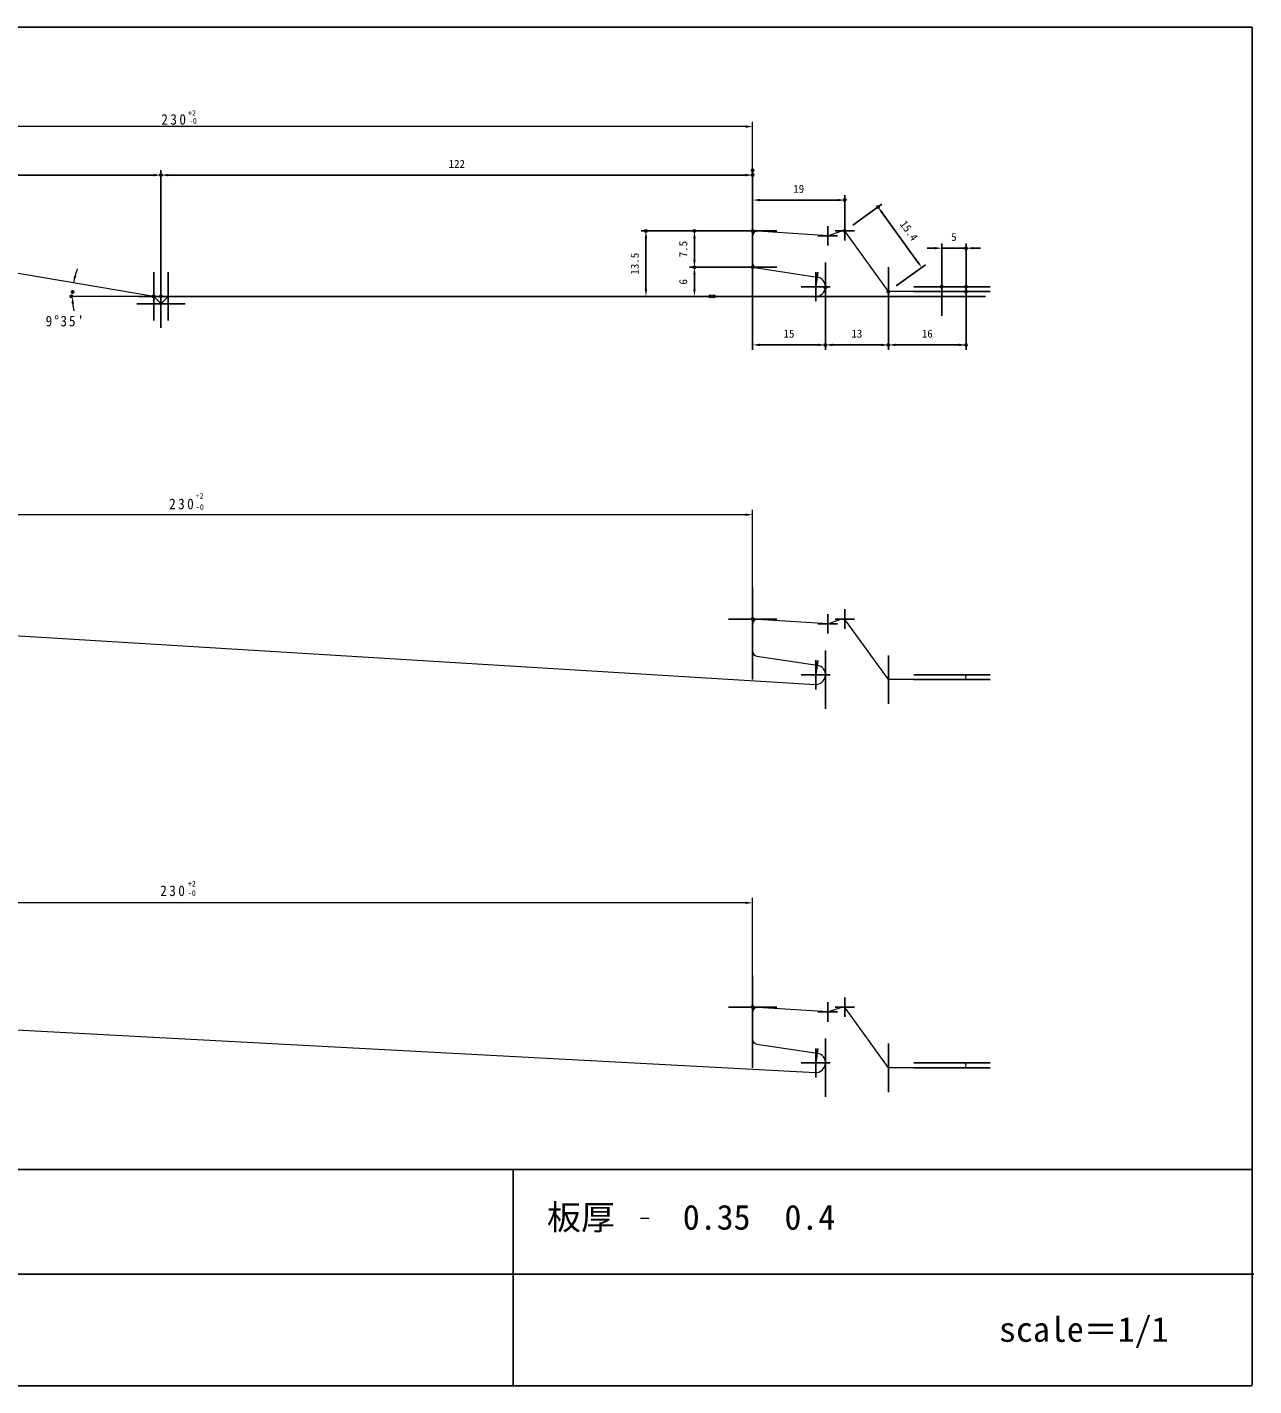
# Model space of a CAD drawing. Units: millimetres on the paper. Extents: x -198 to 198, y -161 to 120.
# Drawn here: x -55.1 to 197.8, y -160.6 to 119.5 of the extents above; entities that cross this region are included whole.
import ezdxf
from ezdxf.enums import TextEntityAlignment as Align

# ---------------------------------------------------------------- set-up
doc = ezdxf.new("R2010")
doc.units = ezdxf.units.MM
doc.header["$PDMODE"] = 32
doc.header["$PDSIZE"] = 0.5
for name, color, linetype, lineweight in [('0-0_0', 7, 'Continuous', 25), ('0-1_補助線１', 7, 'Continuous', 25), ('0-2_実線', 4, 'Continuous', 18), ('0-5_寸法線', 7, 'Continuous', 25), ('0-7_図面枠', 2, 'Continuous', 18), ('0-9_AM_5', 7, 'Continuous', 25)]:
    doc.layers.add(name, color=color, linetype=linetype, lineweight=lineweight)
doc.layers.add('0-8_DEFPOINTS', color=7, linetype='Continuous')
doc.styles.add('ＭＳ ゴシック', font='')
doc.styles.get('ＭＳ ゴシック').set_extended_font_data('MS Gothic')

# ---------------------------------------------------------------- blocks, each defined once
blk = doc.blocks.new('D20')
at = {"layer": '0-5_寸法線'}
for p, q in [((91.5, 225), (168.5, 225)), ((170, 202), (170, 226))]:
    blk.add_line(p, q, dxfattribs=at)
for points in [[(91.5, 225.25), (91.5, 224.75), (90, 225)], [(168.5, 225.25), (168.5, 224.75), (170, 225)]]:
    blk.add_solid(points, dxfattribs=at)
at = {"layer": '0-8_DEFPOINTS'}
for p in [(170, 225), (90, 214.5), (170, 200)]:
    blk.add_point(p, dxfattribs=at)
at = {"layer": '0-5_寸法線', "style": 'ＭＳ ゴシック'}
blk.add_text('80', height=1.65, dxfattribs=at).set_placement((128.875, 226), align=Align.BOTTOM_LEFT)
blk = doc.blocks.new('D26')
at = {"layer": '0-5_寸法線'}
for p, q in [((171.5, 225), (290.5, 225)), ((292, 215.5), (292, 226))]:
    blk.add_line(p, q, dxfattribs=at)
for points in [[(171.5, 225.25), (171.5, 224.75), (170, 225)], [(290.5, 225.25), (290.5, 224.75), (292, 225)]]:
    blk.add_solid(points, dxfattribs=at)
at = {"layer": '0-8_DEFPOINTS'}
for p in [(292, 225), (292, 213.5), (170, 200)]:
    blk.add_point(p, dxfattribs=at)
at = {"layer": '0-5_寸法線', "style": 'ＭＳ ゴシック'}
blk.add_text('122', height=1.65, dxfattribs=at).set_placement((229.313, 226), align=Align.BOTTOM_LEFT)
blk = doc.blocks.new('D30')
at = {"layer": '0-8_DEFPOINTS'}
for p in [(336.001, 209.935), (331.001, 202), (336.001, 202)]:
    blk.add_point(p, dxfattribs=at)
at = {"layer": '0-9_AM_5'}
for p, q in [((331.001, 204), (331.001, 210.935)), ((336.001, 204), (336.001, 210.935)), ((329.501, 209.935), (328.001, 209.935)), ((331.001, 209.935), (336.001, 209.935)), ((337.501, 209.935), (339.001, 209.935))]:
    blk.add_line(p, q, dxfattribs=at)
for points in [[(329.501, 210.185), (329.501, 209.685), (331.001, 209.935)], [(337.501, 210.185), (337.501, 209.685), (336.001, 209.935)]]:
    blk.add_solid(points, dxfattribs=at)
at = {"layer": '0-9_AM_5', "style": 'ＭＳ ゴシック'}
blk.add_text('5', height=1.65, dxfattribs=at).set_placement((332.939, 210.935), align=Align.BOTTOM_LEFT)
blk = doc.blocks.new('D31')
at = {"layer": '0-8_DEFPOINTS'}
for p in [(292, 206), (306.994, 201.849), (306.994, 190)]:
    blk.add_point(p, dxfattribs=at)
at = {"layer": '0-9_AM_5'}
for p, q in [((292, 204), (292, 189)), ((306.994, 199.849), (306.994, 189)), ((293.5, 190), (305.494, 190))]:
    blk.add_line(p, q, dxfattribs=at)
for points in [[(293.5, 190.25), (293.5, 189.75), (292, 190)], [(305.494, 190.25), (305.494, 189.75), (306.994, 190)]]:
    blk.add_solid(points, dxfattribs=at)
at = {"layer": '0-9_AM_5', "style": 'ＭＳ ゴシック'}
blk.add_text('15', height=1.65, dxfattribs=at).set_placement((298.372, 191), align=Align.BOTTOM_LEFT)
blk = doc.blocks.new('D32')
at = {"layer": '0-8_DEFPOINTS'}
for p in [(306.994, 201.849), (320, 201), (320, 190)]:
    blk.add_point(p, dxfattribs=at)
at = {"layer": '0-9_AM_5'}
for p, q in [((306.994, 199.849), (306.994, 189)), ((320, 199), (320, 189)), ((308.494, 190), (318.5, 190))]:
    blk.add_line(p, q, dxfattribs=at)
for points in [[(308.494, 190.25), (308.494, 189.75), (306.994, 190)], [(318.5, 190.25), (318.5, 189.75), (320, 190)]]:
    blk.add_solid(points, dxfattribs=at)
at = {"layer": '0-9_AM_5', "style": 'ＭＳ ゴシック'}
blk.add_text('13', height=1.65, dxfattribs=at).set_placement((312.372, 191), align=Align.BOTTOM_LEFT)
blk = doc.blocks.new('D33')
at = {"layer": '0-8_DEFPOINTS'}
for p in [(320, 201), (336.001, 201), (336.001, 190)]:
    blk.add_point(p, dxfattribs=at)
at = {"layer": '0-9_AM_5'}
for p, q in [((320, 199), (320, 189)), ((336.001, 199), (336.001, 189)), ((321.5, 190), (334.501, 190))]:
    blk.add_line(p, q, dxfattribs=at)
for points in [[(321.5, 190.25), (321.5, 189.75), (320, 190)], [(334.501, 190.25), (334.501, 189.75), (336.001, 190)]]:
    blk.add_solid(points, dxfattribs=at)
at = {"layer": '0-9_AM_5', "style": 'ＭＳ ゴシック'}
blk.add_text('16', height=1.65, dxfattribs=at).set_placement((326.876, 191), align=Align.BOTTOM_LEFT)
blk = doc.blocks.new('D34')
at = {"layer": '0-8_DEFPOINTS'}
for p in [(317.856, 218.437), (311, 213.5), (320, 201)]:
    blk.add_point(p, dxfattribs=at)
at = {"layer": '0-9_AM_5'}
for p, q in [((312.623, 214.669), (318.668, 219.021)), ((325.98, 207.154), (318.733, 217.219)), ((321.623, 202.169), (327.668, 206.521))]:
    blk.add_line(p, q, dxfattribs=at)
for points in [[(318.936, 217.365), (318.53, 217.073), (317.856, 218.437)], [(326.183, 207.3), (325.777, 207.008), (326.856, 205.937)]]:
    blk.add_solid(points, dxfattribs=at)
at = {"layer": '0-9_AM_5', "style": 'ＭＳ ゴシック'}
blk.add_text('15.4', height=1.65, rotation=305.754, dxfattribs=at).set_placement((321.853, 214.597), align=Align.BOTTOM_LEFT)
blk = doc.blocks.new('D35')
at = {"layer": '0-8_DEFPOINTS'}
for p in [(311, 219.854), (292, 213.5), (311, 213.5)]:
    blk.add_point(p, dxfattribs=at)
at = {"layer": '0-9_AM_5'}
for p, q in [((292, 215.5), (292, 220.854)), ((293.5, 219.854), (309.5, 219.854)), ((311, 215.5), (311, 220.854))]:
    blk.add_line(p, q, dxfattribs=at)
for points in [[(293.5, 220.104), (293.5, 219.604), (292, 219.854)], [(309.5, 220.104), (309.5, 219.604), (311, 219.854)]]:
    blk.add_solid(points, dxfattribs=at)
at = {"layer": '0-9_AM_5', "style": 'ＭＳ ゴシック'}
blk.add_text('19', height=1.65, dxfattribs=at).set_placement((300.375, 220.854), align=Align.BOTTOM_LEFT)
blk = doc.blocks.new('D36')
at = {"layer": '0-8_DEFPOINTS'}
for p in [(280, 206), (292, 206), (284, 200)]:
    blk.add_point(p, dxfattribs=at)
at = {"layer": '0-9_AM_5'}
for p, q in [((290, 206), (279, 206)), ((280, 201.5), (280, 204.5)), ((282, 200), (279, 200))]:
    blk.add_line(p, q, dxfattribs=at)
for points in [[(279.75, 204.5), (280.25, 204.5), (280, 206)], [(279.75, 201.5), (280.25, 201.5), (280, 200)]]:
    blk.add_solid(points, dxfattribs=at)
at = {"layer": '0-9_AM_5', "style": 'ＭＳ ゴシック'}
blk.add_text('6', height=1.65, rotation=90, dxfattribs=at).set_placement((279, 202.438), align=Align.BOTTOM_LEFT)
blk = doc.blocks.new('D37')
at = {"layer": '0-8_DEFPOINTS'}
for p in [(280, 213.5), (292, 213.5), (292, 206)]:
    blk.add_point(p, dxfattribs=at)
at = {"layer": '0-9_AM_5'}
for p, q in [((290, 213.5), (279, 213.5)), ((280, 207.5), (280, 212)), ((290, 206), (279, 206))]:
    blk.add_line(p, q, dxfattribs=at)
for points in [[(279.75, 212), (280.25, 212), (280, 213.5)], [(279.75, 207.5), (280.25, 207.5), (280, 206)]]:
    blk.add_solid(points, dxfattribs=at)
at = {"layer": '0-9_AM_5', "style": 'ＭＳ ゴシック'}
blk.add_text('7.5', height=1.65, rotation=90, dxfattribs=at).set_placement((279, 208.063), align=Align.BOTTOM_LEFT)
blk = doc.blocks.new('D38')
at = {"layer": '0-8_DEFPOINTS'}
for p in [(270, 213.5), (292, 213.5), (283.267, 200)]:
    blk.add_point(p, dxfattribs=at)
at = {"layer": '0-9_AM_5'}
for p, q in [((290, 213.5), (269, 213.5)), ((270, 201.5), (270, 212)), ((281.267, 200), (269, 200))]:
    blk.add_line(p, q, dxfattribs=at)
for points in [[(269.75, 212), (270.25, 212), (270, 213.5)], [(269.75, 201.5), (270.25, 201.5), (270, 200)]]:
    blk.add_solid(points, dxfattribs=at)
at = {"layer": '0-9_AM_5', "style": 'ＭＳ ゴシック'}
blk.add_text('13.5', height=1.65, rotation=90, dxfattribs=at).set_placement((269, 204.5), align=Align.BOTTOM_LEFT)

msp = doc.modelspace()

# ---------------------------------------------------------------- linework, layer by layer
at = {"layer": '0-0_0'}
for p, q in [((-197.333, 119.468), (197.525, 119.468)), ((197.5, 119.494), (197.5, -160.337)), ((-197.328, -116), (197.5, -116)), ((45.091, -116.053), (45.091, -160.54)), ((-196.99, -137.546), (197.838, -137.546)), ((-197.574, -160.561), (197.518, -160.561))]:
    msp.add_line(p, q, dxfattribs=at)
at = {"layer": '0-1_補助線１'}
for p, q in [((94.5, 84), (94.5, 65)), ((110, 78.5), (110, 74.5)), ((113.5, 79.5), (113.5, 75.5)), ((89.5, 77.5), (99.5, 77.5)), ((107.968, 76.5), (111.968, 76.5)), ((111.5, 77.5), (115.5, 77.5)), ((109.5, 71), (109.5, 59)), ((133.501, 71), (133.501, 60)), ((138.501, 71), (138.501, 60)), ((-29, 69), (-29, 59)), ((-27.5, 69), (-27.5, 57.5)), ((-26, 69), (-26, 59)), ((89.5, 70), (99.5, 70)), ((107.5, 69), (107.5, 63)), ((107.951, 68.966), (107.5, 66)), ((122.5, 70), (122.5, 60)), ((104.5, 66), (110.5, 66)), ((127.73, 66), (143.501, 66)), ((127.73, 65), (143.501, 65)), ((-32.5, 62.5), (-22.5, 62.5)), ((-32.05, 64), (142.501, 64)), ((94.5, 4), (94.5, -15)), ((89.5, -2.5), (99.5, -2.5)), ((110, -1.5), (110, -5.5)), ((111.5, -2.5), (115.5, -2.5)), ((113.5, -0.5), (113.5, -4.5)), ((107.968, -3.5), (111.968, -3.5)), ((107.5, -11), (107.5, -17)), ((107.951, -11.034), (107.5, -14)), ((109.5, -9), (109.5, -21)), ((122.5, -10), (122.5, -20)), ((104.5, -14), (110.5, -14)), ((127.73, -14), (143.501, -14)), ((127.73, -15), (143.501, -15)), ((94.5, -76), (94.5, -95)), ((113.5, -80.5), (113.5, -84.5)), ((89.5, -82.5), (99.5, -82.5)), ((107.968, -83.5), (111.968, -83.5)), ((110, -81.5), (110, -85.5)), ((111.5, -82.5), (115.5, -82.5)), ((109.5, -89), (109.5, -101)), ((107.5, -91), (107.5, -97)), ((107.951, -91.034), (107.5, -94)), ((122.5, -90), (122.5, -100)), ((104.5, -94), (110.5, -94)), ((127.73, -94), (143.501, -94)), ((127.73, -95), (143.501, -95))]:
    msp.add_line(p, q, dxfattribs=at)
at = {"layer": '0-2_実線'}
for p, q in [((94.5, 76.433), (94.5, 70.859)), ((110, 76.5), (95.565, 77.431)), ((110, 76.5), (112.653, 77.442)), ((122.5, 65), (113.799, 77.084)), ((95.35, 69.871), (107.801, 67.977)), ((138.001, 65), (122.5, 65)), ((133.501, 66), (138.001, 66)), ((110, -3.5), (95.565, -2.569)), ((110, -3.5), (112.653, -2.558)), ((-106, -3), (107.378, -15.996)), ((94.5, -3.567), (94.5, -9.141)), ((122.5, -15), (113.799, -2.916)), ((95.35, -10.129), (107.801, -12.023)), ((133.501, -14), (138.001, -14)), ((138.001, -15), (122.5, -15)), ((-134.447, -83.056), (107.393, -95.997)), ((94.5, -83.567), (94.5, -89.141)), ((110, -83.5), (95.565, -82.569)), ((110, -83.5), (112.653, -82.558)), ((122.5, -95), (113.799, -82.916)), ((95.35, -90.129), (107.801, -92.023)), ((138.001, -95), (122.5, -95)), ((133.501, -94), (138.001, -94))]:
    msp.add_line(p, q, dxfattribs=at)
for points in [[(-27.854, 62.854), (-29, 64), (-106, 77), (-107.146, 78.146)], [(107.5, 64), (-26, 64), (-27.146, 62.854)]]:
    msp.add_lwpolyline(points, dxfattribs=at)
for centre, radius, start, end in [((95.5, 76.433), 1, 86.30093, 180), ((112.988, 76.5), 1, 35.75389, 109.55419), ((95.5, 70.859), 1, 180, 261.35287), ((107.5, 66), 2, 270, 81.35287), ((138.001, 65.5), 0.5, 270, 90), ((-27.5, 63.207), 0.5, 225, 315), ((95.5, -3.567), 1, 86.30093, 180), ((112.988, -3.5), 1, 35.75389, 109.55419), ((95.5, -9.141), 1, 180, 261.35287), ((107.5, -14), 2, 266.51458, 81.35287), ((138.001, -14.5), 0.5, 270, 90), ((95.5, -83.567), 1, 86.30093, 180), ((112.988, -83.5), 1, 35.75389, 109.55419), ((95.5, -89.141), 1, 180, 261.35287), ((107.5, -94), 2, 266.93704, 81.35287), ((138.001, -94.5), 0.5, 270, 90)]:
    msp.add_arc(centre, radius, start, end, dxfattribs=at)
at = {"layer": '0-5_寸法線', "color": 3, "lineweight": 18}
for p, q in [((93, 99), (-134, 99)), ((94.5, 77.5), (94.5, 100)), ((-29, 64), (-45.97, 64)), ((104.5, 64), (86.5, 64)), ((94.5, -2.5), (94.5, 20)), ((93, 19), (-134, 19)), ((93, -61), (-134, -61)), ((94.5, -82.5), (94.5, -60))]:
    msp.add_line(p, q, dxfattribs=at)
for start, end in [(160.14216, 170.41706), (160.1525, 165.28478), (185.13228, 190.26456)]:
    msp.add_arc((-29, 64), 16.751, start, end, dxfattribs=at)
at = {"layer": '0-5_寸法線', "color": 3}
for p in [(-45.725, 64.933), (-45.97, 64)]:
    msp.add_point(p, dxfattribs=at)
at = {"layer": '0-5_寸法線'}
for points in [[(93, 99.25), (93, 98.75), (94.5, 99)], [(-44.957, 68.202), (-45.446, 68.308), (-45.518, 66.789)], [(-45.934, 62.49), (-45.434, 62.513), (-45.751, 64)], [(93, 19.25), (93, 18.75), (94.5, 19)], [(93, -60.75), (93, -61.25), (94.5, -61)]]:
    msp.add_solid(points, dxfattribs=at)
at = {"layer": '0-7_図面枠'}
msp.add_line((71.36, -126), (73.142, -126), dxfattribs=at)
at = {"layer": '0-8_DEFPOINTS'}
for p in [(94.5, 90), (-29, 64), (-29, 64), (94.5, -2.5), (94.5, -82.5)]:
    msp.add_point(p, dxfattribs=at)

# ---------------------------------------------------------------- block references
at = {"layer": '0-5_寸法線'}
for name in ['D20', 'D26']:
    msp.add_blockref(name, (-197.5, -136), dxfattribs=at)
at = {"layer": '0-9_AM_5'}
for name in ['D35', 'D34', 'D38', 'D37', 'D30', 'D36', 'D31', 'D32', 'D33']:
    msp.add_blockref(name, (-197.5, -136), dxfattribs=at)

# ---------------------------------------------------------------- texts
at = {"layer": '0-0_0', "style": 'ＭＳ ゴシック'}
msp.add_text('scale＝1/1', height=5.132, dxfattribs=at).set_placement((145.309, -153.024), align=Align.BOTTOM_LEFT)
at = {"layer": '0-5_寸法線', "style": 'ＭＳ ゴシック'}
for s, height, p in [('+2', 1.155, (-21.939, 100.874)), ('-0', 1.155, (-21.744, 99.258)), ('+2', 1.155, (-20.384, 21.964)), ('-0', 1.155, (-20.303, 19.64)), ('+2', 1.155, (-21.95, -57.985)), ('-0', 1.155, (-21.968, -59.924)), ('板厚\u3000\u30000.35\u30000.4', 5.132, (52.096, -129.914))]:
    msp.add_text(s, height=height, dxfattribs=at).set_placement(p, align=Align.BOTTOM_LEFT)
at = {"layer": '0-5_寸法線', "char_height": 2.199, "attachment_point": 7, "style": 'ＭＳ ゴシック'}
for s, insert in [('\\T1.38;\\W0.9;230', (-27.412, 99.346)), ("\\T1.3;\\W0.9;9°35'", (-51.271, 57.784)), ('\\T1.38;\\W0.9;230', (-25.805, 20.095)), ('\\T1.38;\\W0.9;230', (-27.643, -59.643))]:
    msp.add_mtext(s, dxfattribs=dict(at, insert=insert))

doc.saveas('drawing.dxf')
